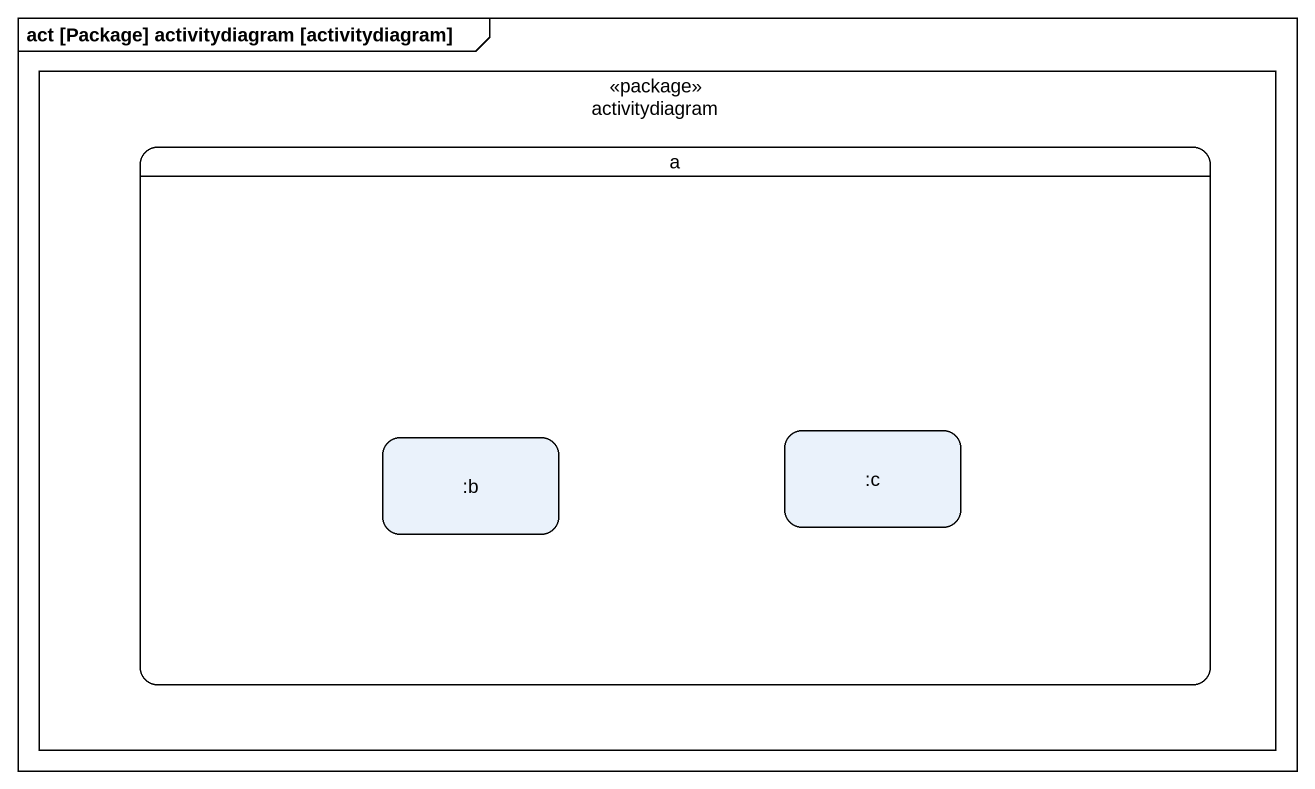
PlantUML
@startuml
mainframe act [Package] activitydiagram [activitydiagram]
hide empty description
state activitydiagram <<package>> {
  state a {
    state ":b" as b
    state ":c" as c
  }
}
@enduml
